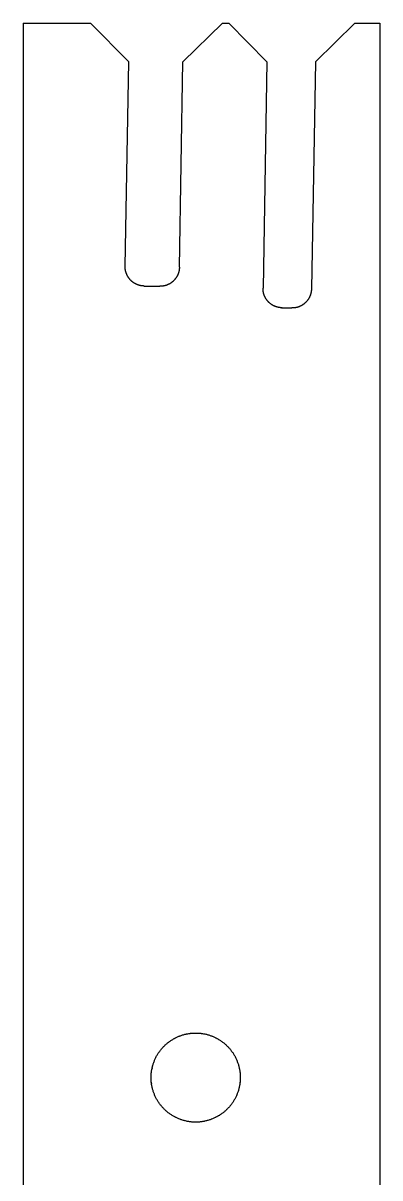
# Model space of a CAD drawing. Header units: millimetres. Extents: x 2543.3 to 2639, y 1717.1 to 1778.9.
# Drawn here: x 2549.27 to 2558.47, y 1748.43 to 1778.23 of the extents above; entities that cross this region are included whole.
import ezdxf

# ---------------------------------------------------------------- set-up
doc = ezdxf.new("R2010")
doc.units = ezdxf.units.MM

msp = doc.modelspace()

# ---------------------------------------------------------------- linework, layer by layer
at = {"color": 7, "linetype": 'Continuous', "lineweight": 25}
for p, q in [((2549.272, 1778.228), (2551.013, 1778.228)), ((2549.272, 1778.228), (2549.272, 1737.271)), ((2551.013, 1778.228), (2551.995, 1777.228)), ((2554.413, 1778.228), (2553.395, 1777.228)), ((2554.413, 1778.228), (2554.577, 1778.228)), ((2554.577, 1778.228), (2555.56, 1777.228)), ((2556.81, 1777.228), (2557.827, 1778.228)), ((2557.827, 1778.228), (2558.472, 1778.228)), ((2558.472, 1778.228), (2558.472, 1737.271)), ((2551.903, 1771.953), (2551.995, 1777.228)), ((2553.303, 1771.928), (2553.395, 1777.228)), ((2555.56, 1777.228), (2555.458, 1771.391)), ((2556.81, 1777.228), (2556.708, 1771.369)), ((2551.903, 1771.944), (2551.903, 1771.953)), ((2551.903, 1771.935), (2551.903, 1771.944)), ((2551.903, 1771.926), (2551.903, 1771.935)), ((2551.904, 1771.918), (2551.903, 1771.926)), ((2551.904, 1771.922), (2551.903, 1771.926)), ((2551.904, 1771.922), (2551.904, 1771.918)), ((2551.904, 1771.909), (2551.904, 1771.918)), ((2553.303, 1771.919), (2553.302, 1771.911)), ((2553.302, 1771.911), (2553.302, 1771.902)), ((2553.303, 1771.928), (2553.303, 1771.919)), ((2551.905, 1771.9), (2551.904, 1771.909)), ((2551.906, 1771.892), (2551.905, 1771.9)), ((2551.907, 1771.883), (2551.906, 1771.892)), ((2551.908, 1771.874), (2551.907, 1771.883)), ((2551.909, 1771.866), (2551.908, 1771.874)), ((2551.911, 1771.857), (2551.909, 1771.866)), ((2551.912, 1771.849), (2551.911, 1771.857)), ((2551.914, 1771.84), (2551.912, 1771.849)), ((2551.916, 1771.831), (2551.914, 1771.84)), ((2551.918, 1771.823), (2551.916, 1771.831)), ((2551.92, 1771.815), (2551.918, 1771.823)), ((2551.922, 1771.806), (2551.92, 1771.815)), ((2551.925, 1771.798), (2551.922, 1771.806)), ((2551.928, 1771.789), (2551.925, 1771.798)), ((2551.93, 1771.781), (2551.928, 1771.789)), ((2551.933, 1771.773), (2551.93, 1771.781)), ((2551.932, 1771.777), (2551.93, 1771.781)), ((2551.932, 1771.777), (2551.933, 1771.773)), ((2551.936, 1771.765), (2551.933, 1771.773)), ((2551.94, 1771.757), (2551.936, 1771.765)), ((2551.943, 1771.749), (2551.94, 1771.757)), ((2551.946, 1771.741), (2551.943, 1771.749)), ((2551.95, 1771.733), (2551.946, 1771.741)), ((2551.954, 1771.725), (2551.95, 1771.733)), ((2551.958, 1771.717), (2551.954, 1771.725)), ((2551.962, 1771.709), (2551.958, 1771.717)), ((2551.966, 1771.702), (2551.962, 1771.709)), ((2551.97, 1771.694), (2551.966, 1771.702)), ((2551.975, 1771.686), (2551.97, 1771.694)), ((2551.979, 1771.679), (2551.975, 1771.686)), ((2551.984, 1771.672), (2551.979, 1771.679)), ((2551.989, 1771.664), (2551.984, 1771.672)), ((2551.994, 1771.657), (2551.989, 1771.664)), ((2551.999, 1771.65), (2551.994, 1771.657)), ((2552.004, 1771.643), (2551.999, 1771.65)), ((2552.009, 1771.636), (2552.004, 1771.643)), ((2552.015, 1771.629), (2552.009, 1771.636)), ((2552.02, 1771.623), (2552.015, 1771.629)), ((2552.026, 1771.616), (2552.02, 1771.623)), ((2552.032, 1771.609), (2552.026, 1771.616)), ((2553.186, 1771.616), (2553.18, 1771.609)), ((2553.192, 1771.622), (2553.186, 1771.616)), ((2553.197, 1771.629), (2553.192, 1771.622)), ((2553.202, 1771.636), (2553.197, 1771.629)), ((2553.208, 1771.643), (2553.202, 1771.636)), ((2553.213, 1771.65), (2553.208, 1771.643)), ((2553.218, 1771.657), (2553.213, 1771.65)), ((2553.222, 1771.665), (2553.218, 1771.657)), ((2553.227, 1771.672), (2553.222, 1771.665)), ((2553.232, 1771.679), (2553.227, 1771.672)), ((2553.236, 1771.687), (2553.232, 1771.679)), ((2553.24, 1771.695), (2553.236, 1771.687)), ((2553.245, 1771.702), (2553.24, 1771.695)), ((2553.249, 1771.71), (2553.245, 1771.702)), ((2553.252, 1771.718), (2553.249, 1771.71)), ((2553.256, 1771.726), (2553.252, 1771.718)), ((2553.26, 1771.734), (2553.256, 1771.726)), ((2553.263, 1771.742), (2553.26, 1771.734)), ((2553.267, 1771.75), (2553.263, 1771.742)), ((2553.27, 1771.758), (2553.267, 1771.75)), ((2553.273, 1771.766), (2553.27, 1771.758)), ((2553.276, 1771.774), (2553.273, 1771.766)), ((2553.279, 1771.782), (2553.276, 1771.774)), ((2553.281, 1771.791), (2553.279, 1771.782)), ((2553.284, 1771.799), (2553.281, 1771.791)), ((2553.286, 1771.808), (2553.284, 1771.799)), ((2553.288, 1771.816), (2553.286, 1771.808)), ((2553.29, 1771.824), (2553.288, 1771.816)), ((2553.292, 1771.833), (2553.29, 1771.824)), ((2553.294, 1771.842), (2553.292, 1771.833)), ((2553.295, 1771.85), (2553.294, 1771.842)), ((2553.297, 1771.859), (2553.295, 1771.85)), ((2553.298, 1771.867), (2553.297, 1771.859)), ((2553.299, 1771.876), (2553.298, 1771.867)), ((2553.3, 1771.885), (2553.299, 1771.876)), ((2553.301, 1771.893), (2553.3, 1771.885)), ((2553.302, 1771.902), (2553.301, 1771.893)), ((2552.037, 1771.603), (2552.032, 1771.609)), ((2552.043, 1771.597), (2552.037, 1771.603)), ((2552.05, 1771.59), (2552.043, 1771.597)), ((2552.056, 1771.584), (2552.05, 1771.59)), ((2552.062, 1771.578), (2552.056, 1771.584)), ((2552.069, 1771.572), (2552.062, 1771.578)), ((2552.075, 1771.567), (2552.069, 1771.572)), ((2552.082, 1771.561), (2552.075, 1771.567)), ((2552.088, 1771.555), (2552.082, 1771.561)), ((2552.095, 1771.55), (2552.088, 1771.555)), ((2552.102, 1771.545), (2552.095, 1771.55)), ((2552.109, 1771.539), (2552.102, 1771.545)), ((2552.116, 1771.534), (2552.109, 1771.539)), ((2552.124, 1771.529), (2552.116, 1771.534)), ((2552.131, 1771.525), (2552.124, 1771.529)), ((2552.138, 1771.52), (2552.131, 1771.525)), ((2552.146, 1771.515), (2552.138, 1771.52)), ((2552.153, 1771.511), (2552.146, 1771.515)), ((2552.161, 1771.507), (2552.153, 1771.511)), ((2552.168, 1771.502), (2552.161, 1771.507)), ((2552.176, 1771.498), (2552.168, 1771.502)), ((2552.184, 1771.495), (2552.176, 1771.498)), ((2552.192, 1771.491), (2552.184, 1771.495)), ((2552.2, 1771.487), (2552.192, 1771.491)), ((2552.208, 1771.484), (2552.2, 1771.487)), ((2552.216, 1771.48), (2552.208, 1771.484)), ((2552.224, 1771.477), (2552.216, 1771.48)), ((2552.232, 1771.474), (2552.224, 1771.477)), ((2552.24, 1771.471), (2552.232, 1771.474)), ((2552.249, 1771.468), (2552.24, 1771.471)), ((2552.257, 1771.466), (2552.249, 1771.468)), ((2552.265, 1771.463), (2552.257, 1771.466)), ((2552.274, 1771.461), (2552.265, 1771.463)), ((2552.282, 1771.459), (2552.274, 1771.461)), ((2552.291, 1771.457), (2552.282, 1771.459)), ((2552.299, 1771.455), (2552.291, 1771.457)), ((2552.308, 1771.453), (2552.299, 1771.455)), ((2552.316, 1771.452), (2552.308, 1771.453)), ((2552.325, 1771.45), (2552.316, 1771.452)), ((2552.334, 1771.449), (2552.325, 1771.45)), ((2552.342, 1771.448), (2552.334, 1771.449)), ((2552.351, 1771.447), (2552.342, 1771.448)), ((2552.36, 1771.446), (2552.351, 1771.447)), ((2552.368, 1771.445), (2552.36, 1771.446)), ((2552.377, 1771.445), (2552.368, 1771.445)), ((2552.386, 1771.444), (2552.377, 1771.445)), ((2552.394, 1771.444), (2552.386, 1771.444)), ((2552.394, 1771.444), (2552.794, 1771.437)), ((2552.803, 1771.437), (2552.794, 1771.437)), ((2552.812, 1771.437), (2552.803, 1771.437)), ((2552.821, 1771.437), (2552.812, 1771.437)), ((2552.829, 1771.438), (2552.821, 1771.437)), ((2552.838, 1771.438), (2552.829, 1771.438)), ((2552.847, 1771.439), (2552.838, 1771.438)), ((2552.855, 1771.44), (2552.847, 1771.439)), ((2552.864, 1771.441), (2552.855, 1771.44)), ((2552.873, 1771.442), (2552.864, 1771.441)), ((2552.881, 1771.443), (2552.873, 1771.442)), ((2552.89, 1771.445), (2552.881, 1771.443)), ((2552.898, 1771.446), (2552.89, 1771.445)), ((2552.907, 1771.448), (2552.898, 1771.446)), ((2552.916, 1771.45), (2552.907, 1771.448)), ((2552.924, 1771.452), (2552.916, 1771.45)), ((2552.932, 1771.454), (2552.924, 1771.452)), ((2552.941, 1771.456), (2552.932, 1771.454)), ((2552.949, 1771.459), (2552.941, 1771.456)), ((2552.958, 1771.461), (2552.949, 1771.459)), ((2552.966, 1771.464), (2552.958, 1771.461)), ((2552.974, 1771.467), (2552.966, 1771.464)), ((2552.982, 1771.47), (2552.974, 1771.467)), ((2552.99, 1771.473), (2552.982, 1771.47)), ((2552.998, 1771.477), (2552.99, 1771.473)), ((2553.006, 1771.48), (2552.998, 1771.477)), ((2553.014, 1771.484), (2553.006, 1771.48)), ((2553.022, 1771.488), (2553.014, 1771.484)), ((2553.03, 1771.491), (2553.022, 1771.488)), ((2553.038, 1771.495), (2553.03, 1771.491)), ((2553.045, 1771.5), (2553.038, 1771.495)), ((2553.053, 1771.504), (2553.045, 1771.5)), ((2553.061, 1771.508), (2553.053, 1771.504)), ((2553.068, 1771.513), (2553.061, 1771.508)), ((2553.075, 1771.518), (2553.068, 1771.513)), ((2553.083, 1771.522), (2553.075, 1771.518)), ((2553.09, 1771.527), (2553.083, 1771.522)), ((2553.097, 1771.532), (2553.09, 1771.527)), ((2553.104, 1771.538), (2553.097, 1771.532)), ((2553.111, 1771.543), (2553.104, 1771.538)), ((2553.118, 1771.548), (2553.111, 1771.543)), ((2553.124, 1771.554), (2553.118, 1771.548)), ((2553.131, 1771.56), (2553.124, 1771.554)), ((2553.138, 1771.565), (2553.131, 1771.56)), ((2553.144, 1771.571), (2553.138, 1771.565)), ((2553.15, 1771.577), (2553.144, 1771.571)), ((2553.157, 1771.583), (2553.15, 1771.577)), ((2553.163, 1771.59), (2553.157, 1771.583)), ((2553.169, 1771.596), (2553.163, 1771.59)), ((2553.175, 1771.602), (2553.169, 1771.596)), ((2553.18, 1771.609), (2553.175, 1771.602)), ((2555.458, 1771.382), (2555.458, 1771.391)), ((2555.458, 1771.373), (2555.458, 1771.382)), ((2555.458, 1771.364), (2555.458, 1771.373)), ((2555.459, 1771.356), (2555.458, 1771.364)), ((2555.459, 1771.347), (2555.459, 1771.356)), ((2555.46, 1771.338), (2555.459, 1771.347)), ((2555.461, 1771.33), (2555.46, 1771.338)), ((2555.462, 1771.321), (2555.461, 1771.33)), ((2555.463, 1771.312), (2555.462, 1771.321)), ((2556.704, 1771.316), (2556.703, 1771.308)), ((2556.705, 1771.325), (2556.704, 1771.316)), ((2556.706, 1771.334), (2556.705, 1771.325)), ((2556.707, 1771.343), (2556.706, 1771.334)), ((2556.708, 1771.369), (2556.707, 1771.36)), ((2556.707, 1771.36), (2556.707, 1771.351)), ((2556.707, 1771.351), (2556.707, 1771.343)), ((2555.464, 1771.304), (2555.463, 1771.312)), ((2555.465, 1771.295), (2555.464, 1771.304)), ((2555.467, 1771.286), (2555.465, 1771.295)), ((2555.469, 1771.278), (2555.467, 1771.286)), ((2555.471, 1771.269), (2555.469, 1771.278)), ((2555.473, 1771.261), (2555.471, 1771.269)), ((2555.475, 1771.252), (2555.473, 1771.261)), ((2555.477, 1771.244), (2555.475, 1771.252)), ((2555.48, 1771.236), (2555.477, 1771.244)), ((2555.482, 1771.227), (2555.48, 1771.236)), ((2555.485, 1771.219), (2555.482, 1771.227)), ((2555.488, 1771.211), (2555.485, 1771.219)), ((2555.491, 1771.203), (2555.488, 1771.211)), ((2555.494, 1771.194), (2555.491, 1771.203)), ((2555.498, 1771.186), (2555.494, 1771.194)), ((2555.501, 1771.178), (2555.498, 1771.186)), ((2555.505, 1771.17), (2555.501, 1771.178)), ((2555.508, 1771.163), (2555.505, 1771.17)), ((2555.512, 1771.155), (2555.508, 1771.163)), ((2555.516, 1771.147), (2555.512, 1771.155)), ((2555.521, 1771.139), (2555.516, 1771.147)), ((2555.525, 1771.132), (2555.521, 1771.139)), ((2555.529, 1771.124), (2555.525, 1771.132)), ((2555.534, 1771.117), (2555.529, 1771.124)), ((2555.539, 1771.109), (2555.534, 1771.117)), ((2555.543, 1771.102), (2555.539, 1771.109)), ((2555.548, 1771.095), (2555.543, 1771.102)), ((2555.553, 1771.088), (2555.548, 1771.095)), ((2555.559, 1771.081), (2555.553, 1771.088)), ((2555.564, 1771.074), (2555.559, 1771.081)), ((2555.569, 1771.067), (2555.564, 1771.074)), ((2555.575, 1771.06), (2555.569, 1771.067)), ((2555.58, 1771.054), (2555.575, 1771.06)), ((2555.586, 1771.047), (2555.58, 1771.054)), ((2555.592, 1771.041), (2555.586, 1771.047)), ((2555.598, 1771.034), (2555.592, 1771.041)), ((2555.604, 1771.028), (2555.598, 1771.034)), ((2555.611, 1771.022), (2555.604, 1771.028)), ((2555.617, 1771.016), (2555.611, 1771.022)), ((2556.555, 1771.018), (2556.549, 1771.012)), ((2556.561, 1771.024), (2556.555, 1771.018)), ((2556.567, 1771.03), (2556.561, 1771.024)), ((2556.573, 1771.036), (2556.567, 1771.03)), ((2556.579, 1771.043), (2556.573, 1771.036)), ((2556.585, 1771.049), (2556.579, 1771.043)), ((2556.591, 1771.056), (2556.585, 1771.049)), ((2556.596, 1771.063), (2556.591, 1771.056)), ((2556.602, 1771.07), (2556.596, 1771.063)), ((2556.607, 1771.077), (2556.602, 1771.07)), ((2556.612, 1771.084), (2556.607, 1771.077)), ((2556.617, 1771.091), (2556.612, 1771.084)), ((2556.622, 1771.098), (2556.617, 1771.091)), ((2556.627, 1771.105), (2556.622, 1771.098)), ((2556.632, 1771.112), (2556.627, 1771.105)), ((2556.636, 1771.12), (2556.632, 1771.112)), ((2556.641, 1771.127), (2556.636, 1771.12)), ((2556.645, 1771.135), (2556.641, 1771.127)), ((2556.649, 1771.143), (2556.645, 1771.135)), ((2556.653, 1771.15), (2556.649, 1771.143)), ((2556.657, 1771.158), (2556.653, 1771.15)), ((2556.661, 1771.166), (2556.657, 1771.158)), ((2556.665, 1771.174), (2556.661, 1771.166)), ((2556.668, 1771.182), (2556.665, 1771.174)), ((2556.671, 1771.19), (2556.668, 1771.182)), ((2556.675, 1771.198), (2556.671, 1771.19)), ((2556.678, 1771.206), (2556.675, 1771.198)), ((2556.681, 1771.215), (2556.678, 1771.206)), ((2556.679, 1771.211), (2556.678, 1771.206)), ((2556.681, 1771.215), (2556.679, 1771.211)), ((2556.683, 1771.223), (2556.681, 1771.215)), ((2556.686, 1771.231), (2556.683, 1771.223)), ((2556.688, 1771.24), (2556.686, 1771.231)), ((2556.691, 1771.248), (2556.688, 1771.24)), ((2556.693, 1771.256), (2556.691, 1771.248)), ((2556.695, 1771.265), (2556.693, 1771.256)), ((2556.697, 1771.273), (2556.695, 1771.265)), ((2556.699, 1771.282), (2556.697, 1771.273)), ((2556.7, 1771.291), (2556.699, 1771.282)), ((2556.702, 1771.299), (2556.7, 1771.291)), ((2556.703, 1771.308), (2556.702, 1771.299)), ((2555.623, 1771.01), (2555.617, 1771.016)), ((2555.63, 1771.004), (2555.623, 1771.01)), ((2555.636, 1770.999), (2555.63, 1771.004)), ((2555.643, 1770.993), (2555.636, 1770.999)), ((2555.65, 1770.988), (2555.643, 1770.993)), ((2555.657, 1770.982), (2555.65, 1770.988)), ((2555.664, 1770.977), (2555.657, 1770.982)), ((2555.671, 1770.972), (2555.664, 1770.977)), ((2555.678, 1770.967), (2555.671, 1770.972)), ((2555.686, 1770.962), (2555.678, 1770.967)), ((2555.693, 1770.958), (2555.686, 1770.962)), ((2555.7, 1770.953), (2555.693, 1770.958)), ((2555.708, 1770.949), (2555.7, 1770.953)), ((2555.715, 1770.944), (2555.708, 1770.949)), ((2555.723, 1770.94), (2555.715, 1770.944)), ((2555.731, 1770.936), (2555.723, 1770.94)), ((2555.739, 1770.932), (2555.731, 1770.936)), ((2555.747, 1770.929), (2555.739, 1770.932)), ((2555.754, 1770.925), (2555.747, 1770.929)), ((2555.762, 1770.922), (2555.754, 1770.925)), ((2555.771, 1770.918), (2555.762, 1770.922)), ((2555.779, 1770.915), (2555.771, 1770.918)), ((2555.787, 1770.912), (2555.779, 1770.915)), ((2555.795, 1770.909), (2555.787, 1770.912)), ((2555.803, 1770.906), (2555.795, 1770.909)), ((2555.812, 1770.904), (2555.803, 1770.906)), ((2555.82, 1770.901), (2555.812, 1770.904)), ((2555.828, 1770.899), (2555.82, 1770.901)), ((2555.837, 1770.897), (2555.828, 1770.899)), ((2555.845, 1770.895), (2555.837, 1770.897)), ((2555.854, 1770.893), (2555.845, 1770.895)), ((2555.862, 1770.891), (2555.854, 1770.893)), ((2555.871, 1770.889), (2555.862, 1770.891)), ((2555.88, 1770.888), (2555.871, 1770.889)), ((2555.888, 1770.887), (2555.88, 1770.888)), ((2555.897, 1770.886), (2555.888, 1770.887)), ((2555.906, 1770.885), (2555.897, 1770.886)), ((2555.914, 1770.884), (2555.906, 1770.885)), ((2555.923, 1770.883), (2555.914, 1770.884)), ((2555.932, 1770.882), (2555.923, 1770.883)), ((2555.932, 1770.882), (2555.94, 1770.882)), ((2555.949, 1770.882), (2555.94, 1770.882)), ((2555.949, 1770.882), (2556.199, 1770.878)), ((2556.208, 1770.877), (2556.199, 1770.878)), ((2556.217, 1770.878), (2556.208, 1770.877)), ((2556.225, 1770.878), (2556.217, 1770.878)), ((2556.234, 1770.878), (2556.225, 1770.878)), ((2556.243, 1770.879), (2556.234, 1770.878)), ((2556.251, 1770.879), (2556.243, 1770.879)), ((2556.26, 1770.88), (2556.251, 1770.879)), ((2556.269, 1770.881), (2556.26, 1770.88)), ((2556.277, 1770.882), (2556.269, 1770.881)), ((2556.286, 1770.884), (2556.277, 1770.882)), ((2556.295, 1770.885), (2556.286, 1770.884)), ((2556.303, 1770.887), (2556.295, 1770.885)), ((2556.312, 1770.888), (2556.303, 1770.887)), ((2556.32, 1770.89), (2556.312, 1770.888)), ((2556.329, 1770.892), (2556.32, 1770.89)), ((2556.337, 1770.894), (2556.329, 1770.892)), ((2556.346, 1770.897), (2556.337, 1770.894)), ((2556.354, 1770.899), (2556.346, 1770.897)), ((2556.362, 1770.902), (2556.354, 1770.899)), ((2556.371, 1770.905), (2556.362, 1770.902)), ((2556.379, 1770.908), (2556.371, 1770.905)), ((2556.387, 1770.911), (2556.379, 1770.908)), ((2556.395, 1770.914), (2556.387, 1770.911)), ((2556.403, 1770.917), (2556.395, 1770.914)), ((2556.411, 1770.921), (2556.403, 1770.917)), ((2556.419, 1770.924), (2556.411, 1770.921)), ((2556.427, 1770.928), (2556.419, 1770.924)), ((2556.435, 1770.932), (2556.427, 1770.928)), ((2556.443, 1770.936), (2556.435, 1770.932)), ((2556.45, 1770.94), (2556.443, 1770.936)), ((2556.458, 1770.944), (2556.45, 1770.94)), ((2556.465, 1770.949), (2556.458, 1770.944)), ((2556.473, 1770.953), (2556.465, 1770.949)), ((2556.48, 1770.958), (2556.473, 1770.953)), ((2556.487, 1770.963), (2556.48, 1770.958)), ((2556.495, 1770.968), (2556.487, 1770.963)), ((2556.502, 1770.973), (2556.495, 1770.968)), ((2556.509, 1770.978), (2556.502, 1770.973)), ((2556.516, 1770.983), (2556.509, 1770.978)), ((2556.522, 1770.989), (2556.516, 1770.983)), ((2556.529, 1770.994), (2556.522, 1770.989)), ((2556.536, 1771), (2556.529, 1770.994)), ((2556.542, 1771.006), (2556.536, 1771)), ((2556.549, 1771.012), (2556.542, 1771.006)), ((2553.03, 1751.939), (2553.046, 1751.951)), ((2553.038, 1751.945), (2553.046, 1751.951)), ((2553.046, 1751.951), (2553.063, 1751.963)), ((2553.063, 1751.963), (2553.079, 1751.974)), ((2553.079, 1751.974), (2553.096, 1751.986)), ((2553.096, 1751.986), (2553.113, 1751.996)), ((2553.113, 1751.996), (2553.13, 1752.007)), ((2553.13, 1752.007), (2553.147, 1752.017)), ((2553.147, 1752.017), (2553.165, 1752.027)), ((2553.165, 1752.027), (2553.182, 1752.036)), ((2553.165, 1752.027), (2553.173, 1752.032)), ((2553.173, 1752.032), (2553.182, 1752.036)), ((2553.182, 1752.036), (2553.2, 1752.046)), ((2553.2, 1752.046), (2553.218, 1752.055)), ((2553.2, 1752.046), (2553.209, 1752.05)), ((2553.209, 1752.05), (2553.218, 1752.055)), ((2553.218, 1752.055), (2553.236, 1752.063)), ((2553.236, 1752.063), (2553.254, 1752.072)), ((2553.254, 1752.072), (2553.273, 1752.08)), ((2553.273, 1752.08), (2553.291, 1752.087)), ((2553.291, 1752.087), (2553.31, 1752.095)), ((2553.291, 1752.087), (2553.301, 1752.091)), ((2553.301, 1752.091), (2553.31, 1752.095)), ((2553.31, 1752.095), (2553.329, 1752.102)), ((2553.31, 1752.095), (2553.319, 1752.098)), ((2553.319, 1752.098), (2553.329, 1752.102)), ((2553.329, 1752.102), (2553.348, 1752.108)), ((2553.348, 1752.108), (2553.367, 1752.115)), ((2553.367, 1752.115), (2553.386, 1752.121)), ((2553.386, 1752.121), (2553.405, 1752.127)), ((2553.405, 1752.127), (2553.424, 1752.132)), ((2553.424, 1752.132), (2553.444, 1752.137)), ((2553.444, 1752.137), (2553.463, 1752.142)), ((2553.463, 1752.142), (2553.483, 1752.146)), ((2553.463, 1752.142), (2553.473, 1752.144)), ((2553.473, 1752.144), (2553.483, 1752.146)), ((2553.483, 1752.146), (2553.503, 1752.15)), ((2553.503, 1752.15), (2553.522, 1752.154)), ((2553.522, 1752.154), (2553.542, 1752.157)), ((2553.542, 1752.157), (2553.562, 1752.16)), ((2553.542, 1752.157), (2553.552, 1752.158)), ((2553.552, 1752.158), (2553.562, 1752.16)), ((2553.562, 1752.16), (2553.582, 1752.162)), ((2553.582, 1752.162), (2553.602, 1752.165)), ((2553.582, 1752.162), (2553.592, 1752.164)), ((2553.592, 1752.164), (2553.602, 1752.165)), ((2553.602, 1752.165), (2553.622, 1752.167)), ((2553.622, 1752.167), (2553.642, 1752.168)), ((2553.642, 1752.168), (2553.662, 1752.169)), ((2553.662, 1752.169), (2553.682, 1752.17)), ((2553.682, 1752.17), (2553.702, 1752.171)), ((2553.682, 1752.17), (2553.692, 1752.171)), ((2553.692, 1752.171), (2553.702, 1752.171)), ((2553.702, 1752.171), (2553.722, 1752.171)), ((2553.722, 1752.171), (2553.742, 1752.171)), ((2553.742, 1752.171), (2553.752, 1752.171)), ((2553.742, 1752.171), (2553.762, 1752.17)), ((2553.752, 1752.171), (2553.762, 1752.17)), ((2553.762, 1752.17), (2553.782, 1752.169)), ((2553.782, 1752.169), (2553.802, 1752.168)), ((2553.802, 1752.168), (2553.822, 1752.167)), ((2553.822, 1752.167), (2553.842, 1752.165)), ((2553.842, 1752.165), (2553.852, 1752.164)), ((2553.842, 1752.165), (2553.862, 1752.162)), ((2553.852, 1752.164), (2553.862, 1752.162)), ((2553.862, 1752.162), (2553.882, 1752.16)), ((2553.882, 1752.16), (2553.892, 1752.158)), ((2553.882, 1752.16), (2553.902, 1752.157)), ((2553.892, 1752.158), (2553.902, 1752.157)), ((2553.902, 1752.157), (2553.922, 1752.154)), ((2553.922, 1752.154), (2553.942, 1752.15)), ((2553.942, 1752.15), (2553.961, 1752.146)), ((2553.961, 1752.146), (2553.981, 1752.142)), ((2553.981, 1752.142), (2554, 1752.137)), ((2554, 1752.137), (2554.02, 1752.132)), ((2554.02, 1752.132), (2554.039, 1752.127)), ((2554.039, 1752.127), (2554.058, 1752.121)), ((2554.058, 1752.121), (2554.077, 1752.115)), ((2554.077, 1752.115), (2554.097, 1752.108)), ((2554.097, 1752.108), (2554.115, 1752.102)), ((2554.115, 1752.102), (2554.125, 1752.098)), ((2554.115, 1752.102), (2554.134, 1752.095)), ((2554.125, 1752.098), (2554.134, 1752.095)), ((2554.134, 1752.095), (2554.153, 1752.087)), ((2554.134, 1752.095), (2554.144, 1752.091)), ((2554.144, 1752.091), (2554.153, 1752.087)), ((2554.153, 1752.087), (2554.171, 1752.08)), ((2554.171, 1752.08), (2554.19, 1752.072)), ((2554.19, 1752.072), (2554.208, 1752.063)), ((2554.208, 1752.063), (2554.226, 1752.055)), ((2554.226, 1752.055), (2554.244, 1752.046)), ((2554.226, 1752.055), (2554.235, 1752.05)), ((2554.235, 1752.05), (2554.244, 1752.046)), ((2554.244, 1752.046), (2554.262, 1752.036)), ((2554.262, 1752.036), (2554.28, 1752.027)), ((2554.262, 1752.036), (2554.271, 1752.032)), ((2554.271, 1752.032), (2554.28, 1752.027)), ((2554.28, 1752.027), (2554.297, 1752.017)), ((2554.297, 1752.017), (2554.314, 1752.007)), ((2554.314, 1752.007), (2554.332, 1751.996)), ((2554.332, 1751.996), (2554.348, 1751.986)), ((2554.348, 1751.986), (2554.365, 1751.974)), ((2554.365, 1751.974), (2554.382, 1751.963)), ((2554.382, 1751.963), (2554.398, 1751.951)), ((2554.398, 1751.951), (2554.414, 1751.939)), ((2554.398, 1751.951), (2554.406, 1751.945)), ((2552.758, 1751.647), (2552.769, 1751.664)), ((2552.769, 1751.664), (2552.78, 1751.681)), ((2552.78, 1751.681), (2552.792, 1751.697)), ((2552.792, 1751.697), (2552.804, 1751.713)), ((2552.804, 1751.713), (2552.816, 1751.729)), ((2552.816, 1751.729), (2552.828, 1751.745)), ((2552.828, 1751.745), (2552.841, 1751.76)), ((2552.841, 1751.76), (2552.854, 1751.776)), ((2552.854, 1751.776), (2552.868, 1751.791)), ((2552.868, 1751.791), (2552.881, 1751.805)), ((2552.881, 1751.805), (2552.895, 1751.82)), ((2552.895, 1751.82), (2552.909, 1751.834)), ((2552.909, 1751.834), (2552.923, 1751.848)), ((2552.923, 1751.848), (2552.938, 1751.862)), ((2552.938, 1751.862), (2552.953, 1751.876)), ((2552.953, 1751.876), (2552.968, 1751.889)), ((2552.968, 1751.889), (2552.983, 1751.902)), ((2552.983, 1751.902), (2552.998, 1751.915)), ((2552.998, 1751.915), (2553.014, 1751.927)), ((2553.014, 1751.927), (2553.03, 1751.939)), ((2553.014, 1751.927), (2553.022, 1751.933)), ((2553.022, 1751.933), (2553.03, 1751.939)), ((2553.03, 1751.939), (2553.038, 1751.945)), ((2554.406, 1751.945), (2554.414, 1751.939)), ((2554.414, 1751.939), (2554.43, 1751.927)), ((2554.43, 1751.927), (2554.446, 1751.915)), ((2554.446, 1751.915), (2554.461, 1751.902)), ((2554.461, 1751.902), (2554.477, 1751.889)), ((2554.477, 1751.889), (2554.492, 1751.876)), ((2554.492, 1751.876), (2554.506, 1751.862)), ((2554.506, 1751.862), (2554.521, 1751.848)), ((2554.521, 1751.848), (2554.535, 1751.834)), ((2554.535, 1751.834), (2554.549, 1751.82)), ((2554.549, 1751.82), (2554.563, 1751.805)), ((2554.563, 1751.805), (2554.577, 1751.791)), ((2554.577, 1751.791), (2554.59, 1751.776)), ((2554.59, 1751.776), (2554.603, 1751.76)), ((2554.603, 1751.76), (2554.616, 1751.745)), ((2554.616, 1751.745), (2554.628, 1751.729)), ((2554.628, 1751.729), (2554.641, 1751.713)), ((2554.641, 1751.713), (2554.652, 1751.697)), ((2554.641, 1751.713), (2554.647, 1751.705)), ((2554.647, 1751.705), (2554.652, 1751.697)), ((2554.652, 1751.697), (2554.664, 1751.681)), ((2554.664, 1751.681), (2554.676, 1751.664)), ((2554.676, 1751.664), (2554.687, 1751.647)), ((2552.617, 1751.338), (2552.622, 1751.357)), ((2552.622, 1751.357), (2552.628, 1751.376)), ((2552.628, 1751.376), (2552.635, 1751.395)), ((2552.635, 1751.395), (2552.641, 1751.414)), ((2552.641, 1751.414), (2552.649, 1751.433)), ((2552.649, 1751.433), (2552.656, 1751.452)), ((2552.656, 1751.452), (2552.664, 1751.47)), ((2552.656, 1751.452), (2552.66, 1751.461)), ((2552.66, 1751.461), (2552.664, 1751.47)), ((2552.664, 1751.47), (2552.672, 1751.489)), ((2552.672, 1751.489), (2552.68, 1751.507)), ((2552.68, 1751.507), (2552.689, 1751.525)), ((2552.689, 1751.525), (2552.697, 1751.543)), ((2552.697, 1751.543), (2552.707, 1751.561)), ((2552.707, 1751.561), (2552.716, 1751.579)), ((2552.716, 1751.579), (2552.726, 1751.596)), ((2552.726, 1751.596), (2552.736, 1751.613)), ((2552.736, 1751.613), (2552.747, 1751.63)), ((2552.747, 1751.63), (2552.758, 1751.647)), ((2554.687, 1751.647), (2554.697, 1751.63)), ((2554.697, 1751.63), (2554.708, 1751.613)), ((2554.708, 1751.613), (2554.718, 1751.596)), ((2554.718, 1751.596), (2554.723, 1751.587)), ((2554.718, 1751.596), (2554.728, 1751.579)), ((2554.723, 1751.587), (2554.728, 1751.579)), ((2554.728, 1751.579), (2554.738, 1751.561)), ((2554.738, 1751.561), (2554.747, 1751.543)), ((2554.747, 1751.543), (2554.756, 1751.525)), ((2554.756, 1751.525), (2554.764, 1751.507)), ((2554.764, 1751.507), (2554.773, 1751.489)), ((2554.773, 1751.489), (2554.781, 1751.47)), ((2554.781, 1751.47), (2554.788, 1751.452)), ((2554.781, 1751.47), (2554.785, 1751.461)), ((2554.785, 1751.461), (2554.788, 1751.452)), ((2554.788, 1751.452), (2554.796, 1751.433)), ((2554.796, 1751.433), (2554.803, 1751.414)), ((2554.803, 1751.414), (2554.809, 1751.395)), ((2554.809, 1751.395), (2554.816, 1751.376)), ((2554.816, 1751.376), (2554.822, 1751.357)), ((2554.822, 1751.357), (2554.828, 1751.338)), ((2552.572, 1751.041), (2552.573, 1751.061)), ((2552.573, 1751.061), (2552.574, 1751.081)), ((2552.574, 1751.081), (2552.575, 1751.101)), ((2552.575, 1751.101), (2552.576, 1751.121)), ((2552.576, 1751.121), (2552.578, 1751.141)), ((2552.576, 1751.121), (2552.577, 1751.131)), ((2552.577, 1751.131), (2552.578, 1751.141)), ((2552.578, 1751.141), (2552.581, 1751.161)), ((2552.578, 1751.141), (2552.58, 1751.151)), ((2552.58, 1751.151), (2552.581, 1751.161)), ((2552.581, 1751.161), (2552.583, 1751.181)), ((2552.583, 1751.181), (2552.586, 1751.201)), ((2552.586, 1751.201), (2552.59, 1751.221)), ((2552.59, 1751.221), (2552.593, 1751.24)), ((2552.59, 1751.221), (2552.591, 1751.231)), ((2552.591, 1751.231), (2552.593, 1751.24)), ((2552.597, 1751.26), (2552.593, 1751.24)), ((2552.597, 1751.26), (2552.602, 1751.28)), ((2552.606, 1751.299), (2552.602, 1751.28)), ((2552.606, 1751.299), (2552.611, 1751.319)), ((2552.611, 1751.319), (2552.617, 1751.338)), ((2554.828, 1751.338), (2554.833, 1751.319)), ((2554.833, 1751.319), (2554.838, 1751.299)), ((2554.838, 1751.299), (2554.843, 1751.28)), ((2554.843, 1751.28), (2554.847, 1751.26)), ((2554.847, 1751.26), (2554.851, 1751.24)), ((2554.851, 1751.24), (2554.855, 1751.221)), ((2554.851, 1751.24), (2554.853, 1751.231)), ((2554.853, 1751.231), (2554.855, 1751.221)), ((2554.855, 1751.221), (2554.858, 1751.201)), ((2554.858, 1751.201), (2554.859, 1751.191)), ((2554.858, 1751.201), (2554.861, 1751.181)), ((2554.859, 1751.191), (2554.861, 1751.181)), ((2554.861, 1751.181), (2554.864, 1751.161)), ((2554.864, 1751.161), (2554.865, 1751.151)), ((2554.864, 1751.161), (2554.866, 1751.141)), ((2554.865, 1751.151), (2554.866, 1751.141)), ((2554.866, 1751.141), (2554.868, 1751.121)), ((2554.866, 1751.141), (2554.867, 1751.131)), ((2554.867, 1751.131), (2554.868, 1751.121)), ((2554.868, 1751.121), (2554.869, 1751.101)), ((2554.869, 1751.101), (2554.87, 1751.091)), ((2554.869, 1751.101), (2554.871, 1751.081)), ((2554.87, 1751.091), (2554.871, 1751.081)), ((2554.871, 1751.081), (2554.871, 1751.061)), ((2554.871, 1751.061), (2554.872, 1751.041)), ((2552.572, 1751.021), (2552.572, 1751.041)), ((2552.572, 1751.001), (2552.572, 1751.021)), ((2552.573, 1750.981), (2552.572, 1751.001)), ((2552.573, 1750.971), (2552.573, 1750.981)), ((2552.574, 1750.961), (2552.573, 1750.981)), ((2552.574, 1750.961), (2552.573, 1750.971)), ((2552.575, 1750.941), (2552.574, 1750.961)), ((2552.576, 1750.921), (2552.575, 1750.941)), ((2552.578, 1750.901), (2552.576, 1750.921)), ((2552.581, 1750.881), (2552.578, 1750.901)), ((2552.58, 1750.891), (2552.578, 1750.901)), ((2552.581, 1750.881), (2552.58, 1750.891)), ((2552.581, 1750.881), (2552.582, 1750.871)), ((2552.583, 1750.861), (2552.581, 1750.881)), ((2552.583, 1750.861), (2552.582, 1750.871)), ((2552.586, 1750.841), (2552.583, 1750.861)), ((2552.59, 1750.821), (2552.586, 1750.841)), ((2552.593, 1750.802), (2552.59, 1750.821)), ((2552.591, 1750.811), (2552.59, 1750.821)), ((2552.593, 1750.802), (2552.591, 1750.811)), ((2552.597, 1750.782), (2552.593, 1750.802)), ((2552.602, 1750.762), (2552.597, 1750.782)), ((2552.606, 1750.743), (2552.602, 1750.762)), ((2554.843, 1750.762), (2554.838, 1750.743)), ((2554.847, 1750.782), (2554.843, 1750.762)), ((2554.851, 1750.802), (2554.847, 1750.782)), ((2554.855, 1750.821), (2554.851, 1750.802)), ((2554.853, 1750.811), (2554.851, 1750.802)), ((2554.855, 1750.821), (2554.853, 1750.811)), ((2554.858, 1750.841), (2554.855, 1750.821)), ((2554.861, 1750.861), (2554.858, 1750.841)), ((2554.864, 1750.881), (2554.861, 1750.861)), ((2554.866, 1750.901), (2554.864, 1750.881)), ((2554.865, 1750.891), (2554.864, 1750.881)), ((2554.865, 1750.891), (2554.866, 1750.901)), ((2554.868, 1750.921), (2554.866, 1750.901)), ((2554.869, 1750.941), (2554.868, 1750.921)), ((2554.871, 1750.961), (2554.869, 1750.941)), ((2554.87, 1750.951), (2554.869, 1750.941)), ((2554.871, 1750.961), (2554.87, 1750.951)), ((2554.872, 1751.001), (2554.871, 1750.981)), ((2554.871, 1750.981), (2554.871, 1750.961)), ((2554.871, 1750.981), (2554.871, 1750.971)), ((2554.871, 1750.971), (2554.871, 1750.961)), ((2554.872, 1751.041), (2554.872, 1751.021)), ((2554.872, 1751.021), (2554.872, 1751.001)), ((2552.611, 1750.723), (2552.606, 1750.743)), ((2552.617, 1750.704), (2552.611, 1750.723)), ((2552.622, 1750.685), (2552.617, 1750.704)), ((2552.628, 1750.666), (2552.622, 1750.685)), ((2552.635, 1750.647), (2552.628, 1750.666)), ((2552.641, 1750.628), (2552.635, 1750.647)), ((2552.649, 1750.609), (2552.641, 1750.628)), ((2552.656, 1750.59), (2552.649, 1750.609)), ((2552.66, 1750.581), (2552.656, 1750.59)), ((2552.664, 1750.572), (2552.656, 1750.59)), ((2552.664, 1750.572), (2552.66, 1750.581)), ((2552.672, 1750.553), (2552.664, 1750.572)), ((2552.68, 1750.535), (2552.672, 1750.553)), ((2552.689, 1750.517), (2552.68, 1750.535)), ((2552.697, 1750.499), (2552.689, 1750.517)), ((2552.707, 1750.481), (2552.697, 1750.499)), ((2552.716, 1750.464), (2552.707, 1750.481)), ((2552.726, 1750.446), (2552.716, 1750.464)), ((2554.728, 1750.464), (2554.718, 1750.446)), ((2554.728, 1750.464), (2554.723, 1750.455)), ((2554.738, 1750.481), (2554.728, 1750.464)), ((2554.747, 1750.499), (2554.738, 1750.481)), ((2554.756, 1750.517), (2554.747, 1750.499)), ((2554.764, 1750.535), (2554.756, 1750.517)), ((2554.773, 1750.553), (2554.764, 1750.535)), ((2554.781, 1750.572), (2554.773, 1750.553)), ((2554.788, 1750.59), (2554.781, 1750.572)), ((2554.785, 1750.581), (2554.781, 1750.572)), ((2554.788, 1750.59), (2554.785, 1750.581)), ((2554.796, 1750.609), (2554.788, 1750.59)), ((2554.803, 1750.628), (2554.796, 1750.609)), ((2554.809, 1750.647), (2554.803, 1750.628)), ((2554.816, 1750.666), (2554.809, 1750.647)), ((2554.822, 1750.685), (2554.816, 1750.666)), ((2554.828, 1750.704), (2554.822, 1750.685)), ((2554.833, 1750.723), (2554.828, 1750.704)), ((2554.838, 1750.743), (2554.833, 1750.723)), ((2552.736, 1750.429), (2552.726, 1750.446)), ((2552.747, 1750.412), (2552.736, 1750.429)), ((2552.758, 1750.395), (2552.747, 1750.412)), ((2552.769, 1750.378), (2552.758, 1750.395)), ((2552.78, 1750.361), (2552.769, 1750.378)), ((2552.792, 1750.345), (2552.78, 1750.361)), ((2552.804, 1750.329), (2552.792, 1750.345)), ((2552.816, 1750.313), (2552.804, 1750.329)), ((2552.828, 1750.297), (2552.816, 1750.313)), ((2552.841, 1750.282), (2552.828, 1750.297)), ((2552.854, 1750.267), (2552.841, 1750.282)), ((2552.868, 1750.252), (2552.854, 1750.267)), ((2552.881, 1750.237), (2552.868, 1750.252)), ((2552.895, 1750.222), (2552.881, 1750.237)), ((2552.909, 1750.208), (2552.895, 1750.222)), ((2552.923, 1750.194), (2552.909, 1750.208)), ((2552.938, 1750.18), (2552.923, 1750.194)), ((2552.953, 1750.166), (2552.938, 1750.18)), ((2552.968, 1750.153), (2552.953, 1750.166)), ((2554.492, 1750.166), (2554.477, 1750.153)), ((2554.506, 1750.18), (2554.492, 1750.166)), ((2554.521, 1750.194), (2554.506, 1750.18)), ((2554.535, 1750.208), (2554.521, 1750.194)), ((2554.549, 1750.222), (2554.535, 1750.208)), ((2554.563, 1750.237), (2554.549, 1750.222)), ((2554.577, 1750.252), (2554.563, 1750.237)), ((2554.59, 1750.267), (2554.577, 1750.252)), ((2554.603, 1750.282), (2554.59, 1750.267)), ((2554.616, 1750.297), (2554.603, 1750.282)), ((2554.628, 1750.313), (2554.616, 1750.297)), ((2554.622, 1750.305), (2554.616, 1750.297)), ((2554.628, 1750.313), (2554.622, 1750.305)), ((2554.641, 1750.329), (2554.628, 1750.313)), ((2554.652, 1750.345), (2554.641, 1750.329)), ((2554.664, 1750.361), (2554.652, 1750.345)), ((2554.676, 1750.378), (2554.664, 1750.361)), ((2554.687, 1750.395), (2554.676, 1750.378)), ((2554.697, 1750.412), (2554.687, 1750.395)), ((2554.708, 1750.429), (2554.697, 1750.412)), ((2554.718, 1750.446), (2554.708, 1750.429)), ((2554.723, 1750.455), (2554.718, 1750.446)), ((2552.983, 1750.14), (2552.968, 1750.153)), ((2552.998, 1750.127), (2552.983, 1750.14)), ((2553.014, 1750.115), (2552.998, 1750.127)), ((2553.03, 1750.103), (2553.014, 1750.115)), ((2553.046, 1750.091), (2553.03, 1750.103)), ((2553.063, 1750.079), (2553.046, 1750.091)), ((2553.079, 1750.068), (2553.063, 1750.079)), ((2553.096, 1750.057), (2553.079, 1750.068)), ((2553.113, 1750.046), (2553.096, 1750.057)), ((2553.13, 1750.035), (2553.113, 1750.046)), ((2553.147, 1750.025), (2553.13, 1750.035)), ((2553.165, 1750.015), (2553.147, 1750.025)), ((2553.182, 1750.006), (2553.165, 1750.015)), ((2553.173, 1750.01), (2553.165, 1750.015)), ((2553.182, 1750.006), (2553.173, 1750.01)), ((2553.2, 1749.996), (2553.182, 1750.006)), ((2553.218, 1749.987), (2553.2, 1749.996)), ((2553.2, 1749.996), (2553.209, 1749.992)), ((2553.218, 1749.987), (2553.209, 1749.992)), ((2553.236, 1749.979), (2553.218, 1749.987)), ((2553.254, 1749.97), (2553.236, 1749.979)), ((2553.273, 1749.962), (2553.254, 1749.97)), ((2553.291, 1749.955), (2553.273, 1749.962)), ((2553.31, 1749.947), (2553.291, 1749.955)), ((2553.329, 1749.94), (2553.31, 1749.947)), ((2553.319, 1749.944), (2553.31, 1749.947)), ((2553.329, 1749.94), (2553.319, 1749.944)), ((2553.348, 1749.934), (2553.329, 1749.94)), ((2553.367, 1749.927), (2553.348, 1749.934)), ((2553.386, 1749.921), (2553.367, 1749.927)), ((2553.405, 1749.916), (2553.386, 1749.921)), ((2553.424, 1749.91), (2553.405, 1749.916)), ((2553.444, 1749.905), (2553.424, 1749.91)), ((2553.463, 1749.901), (2553.444, 1749.905)), ((2553.483, 1749.896), (2553.463, 1749.901)), ((2553.503, 1749.892), (2553.483, 1749.896)), ((2553.513, 1749.89), (2553.503, 1749.892)), ((2553.522, 1749.889), (2553.503, 1749.892)), ((2553.522, 1749.889), (2553.513, 1749.89)), ((2553.542, 1749.885), (2553.522, 1749.889)), ((2553.562, 1749.882), (2553.542, 1749.885)), ((2553.582, 1749.88), (2553.562, 1749.882)), ((2553.592, 1749.878), (2553.582, 1749.88)), ((2553.602, 1749.877), (2553.582, 1749.88)), ((2553.602, 1749.877), (2553.592, 1749.878)), ((2553.622, 1749.875), (2553.602, 1749.877)), ((2553.642, 1749.874), (2553.622, 1749.875)), ((2553.662, 1749.873), (2553.642, 1749.874)), ((2553.672, 1749.872), (2553.662, 1749.873)), ((2553.682, 1749.872), (2553.662, 1749.873)), ((2553.682, 1749.872), (2553.672, 1749.872)), ((2553.702, 1749.871), (2553.682, 1749.872)), ((2553.722, 1749.871), (2553.702, 1749.871)), ((2553.742, 1749.871), (2553.722, 1749.871)), ((2553.762, 1749.872), (2553.742, 1749.871)), ((2553.782, 1749.873), (2553.762, 1749.872)), ((2553.772, 1749.872), (2553.762, 1749.872)), ((2553.782, 1749.873), (2553.772, 1749.872)), ((2553.802, 1749.874), (2553.782, 1749.873)), ((2553.822, 1749.875), (2553.802, 1749.874)), ((2553.842, 1749.877), (2553.822, 1749.875)), ((2553.862, 1749.88), (2553.842, 1749.877)), ((2553.882, 1749.882), (2553.862, 1749.88)), ((2553.902, 1749.885), (2553.882, 1749.882)), ((2553.922, 1749.889), (2553.902, 1749.885)), ((2553.942, 1749.892), (2553.922, 1749.889)), ((2553.932, 1749.89), (2553.922, 1749.889)), ((2553.942, 1749.892), (2553.932, 1749.89)), ((2553.961, 1749.896), (2553.942, 1749.892)), ((2553.951, 1749.894), (2553.942, 1749.892)), ((2553.961, 1749.896), (2553.951, 1749.894)), ((2553.981, 1749.901), (2553.961, 1749.896)), ((2554, 1749.905), (2553.981, 1749.901)), ((2554.02, 1749.91), (2554, 1749.905)), ((2554.039, 1749.916), (2554.02, 1749.91)), ((2554.058, 1749.921), (2554.039, 1749.916)), ((2554.077, 1749.927), (2554.058, 1749.921)), ((2554.097, 1749.934), (2554.077, 1749.927)), ((2554.115, 1749.94), (2554.097, 1749.934)), ((2554.134, 1749.947), (2554.115, 1749.94)), ((2554.125, 1749.944), (2554.115, 1749.94)), ((2554.134, 1749.947), (2554.125, 1749.944)), ((2554.153, 1749.955), (2554.134, 1749.947)), ((2554.171, 1749.962), (2554.153, 1749.955)), ((2554.19, 1749.97), (2554.171, 1749.962)), ((2554.208, 1749.979), (2554.19, 1749.97)), ((2554.226, 1749.987), (2554.208, 1749.979)), ((2554.244, 1749.996), (2554.226, 1749.987)), ((2554.235, 1749.992), (2554.226, 1749.987)), ((2554.244, 1749.996), (2554.235, 1749.992)), ((2554.262, 1750.006), (2554.244, 1749.996)), ((2554.28, 1750.015), (2554.262, 1750.006)), ((2554.271, 1750.01), (2554.262, 1750.006)), ((2554.28, 1750.015), (2554.271, 1750.01)), ((2554.297, 1750.025), (2554.28, 1750.015)), ((2554.314, 1750.035), (2554.297, 1750.025)), ((2554.297, 1750.025), (2554.306, 1750.03)), ((2554.314, 1750.035), (2554.306, 1750.03)), ((2554.332, 1750.046), (2554.314, 1750.035)), ((2554.348, 1750.057), (2554.332, 1750.046)), ((2554.365, 1750.068), (2554.348, 1750.057)), ((2554.382, 1750.079), (2554.365, 1750.068)), ((2554.398, 1750.091), (2554.382, 1750.079)), ((2554.414, 1750.103), (2554.398, 1750.091)), ((2554.43, 1750.115), (2554.414, 1750.103)), ((2554.446, 1750.127), (2554.43, 1750.115)), ((2554.461, 1750.14), (2554.446, 1750.127)), ((2554.477, 1750.153), (2554.461, 1750.14))]:
    msp.add_line(p, q, dxfattribs=at)

doc.saveas('drawing.dxf')
